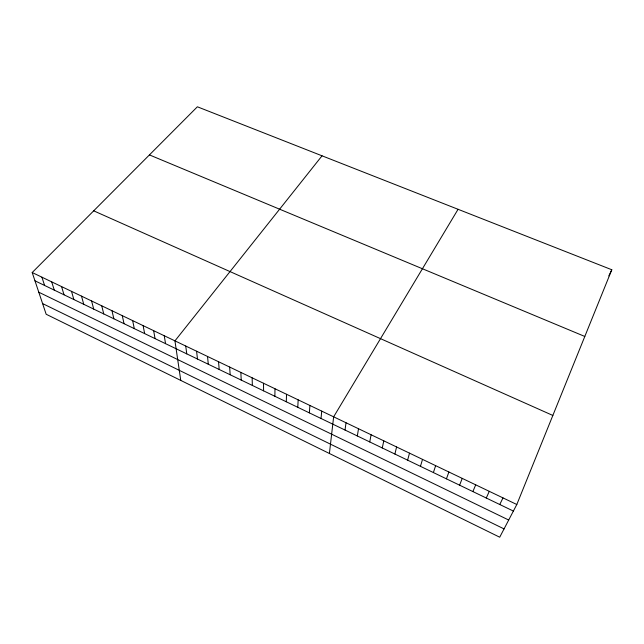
<?xml version="1.0" encoding="UTF-8"?>
<svg xmlns="http://www.w3.org/2000/svg" width="644" height="644" viewBox="0 0 644 644"><rect width="100%" height="100%" fill="white"/><g stroke="black" fill="none" stroke-linecap="round" stroke-linejoin="round"><path stroke-width="0.97" d="M274.891 396.285L274.972 388.743M286.298 401.776L286.524 394.273M297.786 407.306L298.164 399.844M309.362 412.876L309.901 405.462M321.034 418.495L321.726 411.122M329.406 453.489L333.64 416.829L458.069 209.3M345.015 430.039L346.029 422.754M357.331 435.964L358.507 428.735M369.745 441.937L371.097 434.756M382.27 447.966L383.792 440.834M394.893 454.036L396.591 446.96M407.62 460.162L409.504 453.143M420.452 466.345L422.52 459.373M433.396 472.567L435.642 465.652M446.445 478.846L448.884 471.996M459.607 485.182L462.239 478.387M516.81 504.51L611.8 269.747L197.378 106.791L32.2 272.533L46.167 314.248L499.712 537.209L516.81 504.51L32.2 272.533M472.881 491.573L475.707 484.835M486.268 498.013L489.287 491.332M608.822 275.906L611.8 269.747M499.768 504.51L502.988 497.893M322.048 155.816L174.951 340.869L180.763 380.419M149.432 154.906L584.808 336.458M93.694 210.829L552.85 415.452M34.977 280.824L513.381 511.062M38.793 292.223L508.696 520.03M42.593 303.582L504.051 528.909M41.916 277.186L44.589 285.453M51.705 281.871L54.273 290.114M61.566 286.596L64.03 294.807M71.5 291.346L73.851 299.532M81.506 296.135L83.744 304.298M91.585 300.965L93.71 309.096M101.736 305.82L103.748 313.926M111.967 310.714L113.859 318.788M122.271 315.649L124.042 323.691M132.648 320.615L134.306 328.633M143.105 325.623L144.642 333.6M153.642 330.67L155.051 338.615M164.252 335.749L165.54 343.663M185.73 346.029L186.76 353.87M196.589 351.222L197.483 359.038M207.529 356.462L208.294 364.238M218.549 361.735L219.185 369.479M229.667 367.056L230.158 374.76M240.856 372.417L241.21 380.081M252.142 377.819L252.351 385.442M263.517 383.261L263.581 390.844"/></g></svg>
